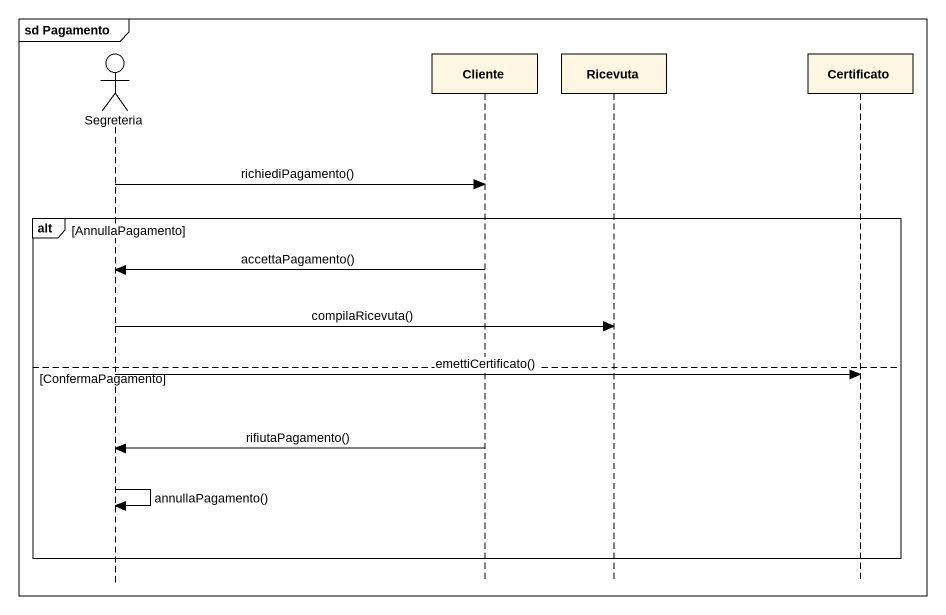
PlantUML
@startuml
mainframe sd Pagamento
hide footbox
actor Segreteria
participant Cliente
participant Ricevuta
participant Certificato

Segreteria -> Cliente : richiediPagamento()
alt AnnullaPagamento
  Cliente -> Segreteria : accettaPagamento()
  Segreteria -> Ricevuta : compilaRicevuta()
else ConfermaPagamento
  Segreteria -> Certificato : emettiCertificato()
  Cliente -> Segreteria : rifiutaPagamento()
  Segreteria -> Segreteria : annullaPagamento()
end
@enduml
